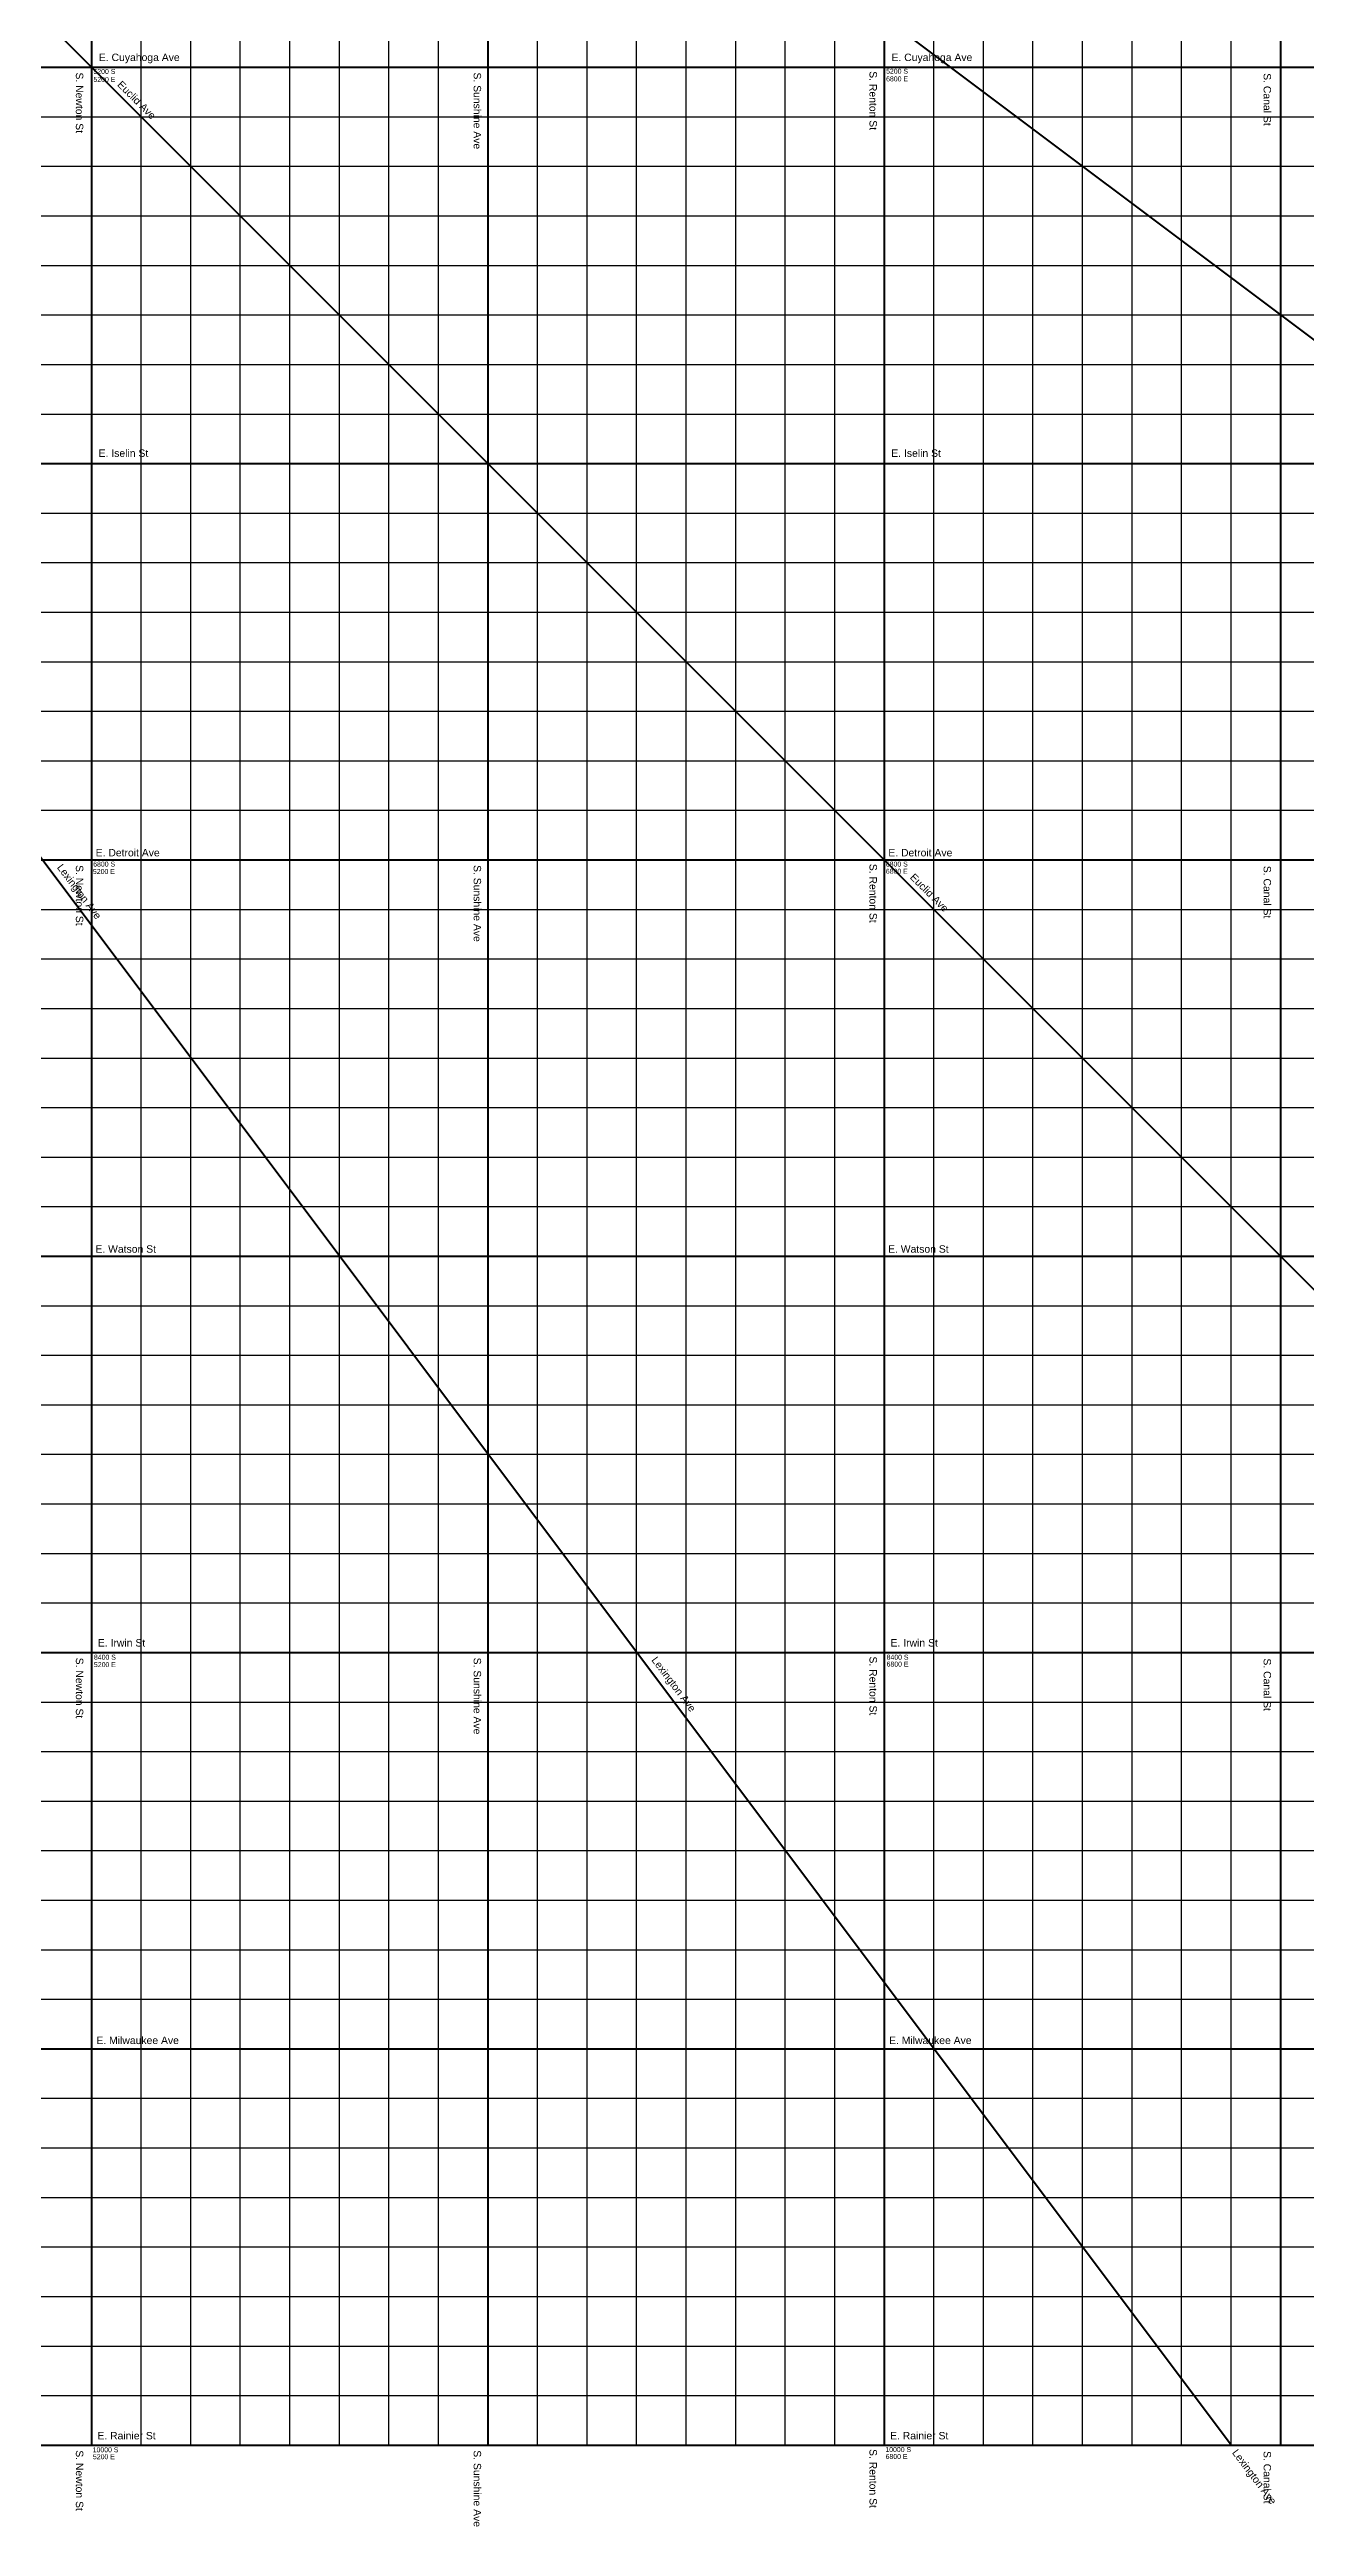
# Model space of a CAD drawing. Header units: inches. Extents: x -196 to 213, y -195 to 213.
# Drawn here: x 110.3 to 161, y -195.3 to -95.3 of the extents above; entities that cross this region are included whole.
import ezdxf

# ---------------------------------------------------------------- set-up
doc = ezdxf.new("R2010")
doc.units = ezdxf.units.IN
doc.header["$MEASUREMENT"] = 0
for name, color, linetype, lineweight in [('dia-major-st', 7, 'Continuous', 80), ('streets-major', 7, 'Continuous', 80), ('streets-minor', 7, 'Continuous', 30), ('text', 7, 'Continuous', 30)]:
    doc.layers.add(name, color=color, linetype=linetype, lineweight=lineweight)
doc.styles.get("Standard").update_dxf_attribs({"font": 'arial.ttf'})

msp = doc.modelspace()

# ---------------------------------------------------------------- linework, layer by layer
at = {"layer": 'dia-major-st'}
for p, q in [((16, 0), (208, -192)), ((112, -70), (208, -142)), ((158, -192), (86, -96))]:
    msp.add_line(p, q, dxfattribs=at)
at = {"layer": 'streets-major'}
for p, q in [((112, -192), (112, 208)), ((128, -192), (128, 208)), ((144, -192), (144, 144)), ((160, -192), (160, 134)), ((-192, -96), (208, -96)), ((-192, -112), (208, -112)), ((-192, -128), (208, -128)), ((-192, -144), (208, -144)), ((-192, -160), (208, -160)), ((-192, -176), (208, -176)), ((108, -192), (208, -192))]:
    msp.add_line(p, q, dxfattribs=at)
at = {"layer": 'streets-minor'}
for p, q in [((114, -192), (114, 208)), ((116, -192), (116, 208)), ((118, -192), (118, 208)), ((120, -192), (120, 208)), ((122, -192), (122, 208)), ((124, -192), (124, 208)), ((126, -192), (126, 208)), ((130, -192), (130, 208)), ((132, -192), (132, 208)), ((134, -192), (134, 208)), ((136, -192), (136, 208)), ((138, -192), (138, 208)), ((140, -192), (140, 208)), ((142, -192), (142, 208)), ((146, -192), (146, 134)), ((148, -192), (148, 134)), ((150, -192), (150, 134)), ((152, -192), (152, 134)), ((154, -192), (154, 134)), ((156, -192), (156, 134)), ((158, -192), (158, 134)), ((-192, -98), (208, -98)), ((-192, -100), (208, -100)), ((-192, -102), (208, -102)), ((-192, -104), (208, -104)), ((-192, -106), (208, -106)), ((-192, -108), (208, -108)), ((-192, -110), (208, -110)), ((-192, -114), (208, -114)), ((-192, -116), (208, -116)), ((-192, -118), (208, -118)), ((-192, -120), (208, -120)), ((-192, -122), (208, -122)), ((-192, -124), (208, -124)), ((-192, -126), (208, -126)), ((-192, -130), (208, -130)), ((-192, -132), (208, -132)), ((-192, -134), (208, -134)), ((-192, -136), (208, -136)), ((-192, -138), (208, -138)), ((-192, -140), (208, -140)), ((-192, -142), (208, -142)), ((-192, -146), (208, -146)), ((-192, -148), (208, -148)), ((-192, -150), (208, -150)), ((-192, -152), (208, -152)), ((-192, -154), (208, -154)), ((-192, -156), (208, -156)), ((-192, -158), (208, -158)), ((-192, -162), (208, -162)), ((-192, -164), (208, -164)), ((-192, -166), (208, -166)), ((-192, -168), (208, -168)), ((-192, -170), (208, -170)), ((-192, -172), (208, -172)), ((-192, -174), (208, -174)), ((-192, -178), (208, -178)), ((-192, -180), (208, -180)), ((-192, -182), (208, -182)), ((-192, -184), (208, -184)), ((-192, -186), (208, -186)), ((-192, -188), (208, -188)), ((-192, -190), (208, -190))]:
    msp.add_line(p, q, dxfattribs=at)

# ---------------------------------------------------------------- texts
at = {"layer": 'text'}
for s, height, p in [('E. Cuyahoga Ave', 0.3, (112.29, -95.75)), ('E. Cuyahoga Ave', 0.3, (144.29, -95.75)), ('5200 S', 0.2, (112.07, -96.27)), ('5200 E', 0.2, (112.07, -96.59)), ('5200 S', 0.2, (144.07, -96.26)), ('6800 E', 0.2, (144.07, -96.57)), ('E. Iselin St', 0.3, (112.28, -111.73)), ('E. Iselin St', 0.3, (144.28, -111.73)), ('E. Detroit Ave', 0.3, (112.16, -127.86)), ('E. Detroit Ave', 0.3, (144.16, -127.86)), ('5200 E', 0.2, (112.05, -128.57)), ('6800 S', 0.2, (112.06, -128.27)), ('6800 S', 0.2, (144.06, -128.27)), ('6800 E', 0.2, (144.06, -128.56)), ('E. Watson St', 0.3, (112.15, -143.86)), ('E. Watson St', 0.3, (144.15, -143.86)), ('E. Irwin St', 0.3, (112.25, -159.76)), ('E. Irwin St', 0.3, (144.25, -159.76)), ('8400 S', 0.2, (112.09, -160.29)), ('5200 E', 0.2, (112.09, -160.59)), ('8400 S', 0.2, (144.09, -160.29)), ('6800 E', 0.2, (144.09, -160.57)), ('E. Milwaukee Ave', 0.3, (112.19, -175.81)), ('E. Milwaukee Ave', 0.3, (144.19, -175.81)), ('E. Rainier St', 0.3, (112.23, -191.77)), ('E. Rainier St', 0.3, (144.23, -191.77)), ('10000 S', 0.2, (112.04, -192.29)), ('5200 E', 0.2, (112.05, -192.57)), ('10000 S', 0.2, (144.04, -192.28)), ('6800 E', 0.2, (144.05, -192.56))]:
    msp.add_text(s, height=height, dxfattribs=at).set_placement(p)
for s, rotation, p in [('S. Newton St', 270, (111.36, -96.21)), ('Euclid Ave', 315, (113.01, -96.73)), ('S. Sunshine Ave', 270, (127.42, -96.21)), ('S. Renton St', 270, (143.4, -96.16)), ('S. Canal St', 270, (159.31, -96.24)), ('Lexington Ave', 307, (110.58, -128.31)), ('S. Newton St', 270, (111.36, -128.21)), ('S. Sunshine Ave', 270, (127.42, -128.21)), ('S. Renton St', 270, (143.4, -128.16)), ('Euclid Ave', 315, (145.01, -128.73)), ('S. Canal St', 270, (159.31, -128.24)), ('S. Newton St', 270, (111.36, -160.21)), ('S. Sunshine Ave', 270, (127.42, -160.21)), ('Lexington Ave', 307, (134.58, -160.31)), ('S. Renton St', 270, (143.4, -160.16)), ('S. Canal St', 270, (159.31, -160.24)), ('S. Newton St', 270, (111.36, -192.21)), ('S. Sunshine Ave', 270, (127.42, -192.21)), ('S. Renton St', 270, (143.4, -192.16)), ('Lexington Ave', 307, (158.02, -192.31)), ('S. Canal St', 270, (159.31, -192.24))]:
    msp.add_text(s, height=0.3, rotation=rotation, dxfattribs=at).set_placement(p)

doc.saveas('drawing.dxf')
